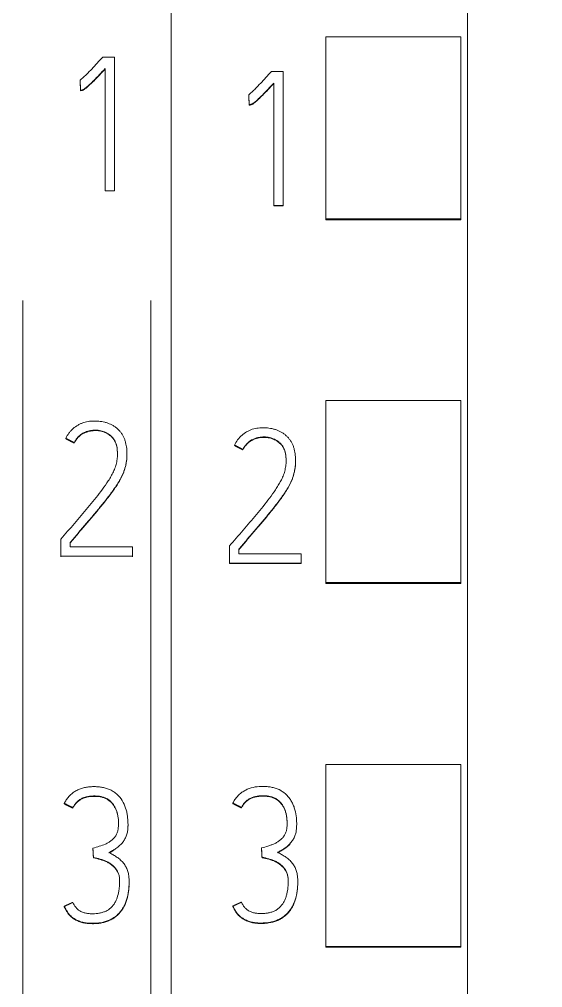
# Model space of a CAD drawing. Header units: millimetres. Extents: x 41350 to 54029, y 25852 to 34717.
# Drawn here: x 47014.57 to 47022.33, y 33478.45 to 33492.82 of the extents above; entities that cross this region are included whole.
import ezdxf

# ---------------------------------------------------------------- set-up
doc = ezdxf.new("R2010")
doc.units = ezdxf.units.MM
doc.set_wipeout_variables(frame=1)
doc.layers.add('! NO PLOT !', color=7, linetype='Continuous', true_color=0xff75dd, plot=False)
doc.layers.add('SI-ORMAR-Oprema', color=30, linetype='Continuous', lineweight=5)

# ---------------------------------------------------------------- blocks, each defined once
blk = doc.blocks.new('6ES7522-1BL01-0AB0')
at = {"layer": 'SI-ORMAR-Oprema', "linetype": 'Continuous'}
for p, q in [((-18.125, -1.738), (-18.125, -7.528)), ((-18.125, -7.528), (-18.125, -41.098))]:
    blk.add_line(p, q, dxfattribs=at)
blk.add_wipeout([(-17.4, 69.029), (17.4, 69.029), (17.4, -77.971), (-17.4, -77.971)]).dxf.layer = 'SI-ORMAR-Oprema'
for p, q in [((-17.4, 56.709), (-17.4, -56.709)), ((-13, 54.429), (-13, -54.387)), ((-15.1, -9.006), (-15.1, -6.304)), ((-13.1, -6.304), (-15.1, -6.304)), ((-13.1, -9.006), (-13.1, -6.304)), ((-15.736, -6.82), (-15.911, -6.82)), ((-15.736, -8.809), (-15.736, -6.82)), ((-15.875, -6.992), (-15.875, -8.809)), ((-16.247, -7.166), (-16.247, -7.172)), ((-16.239, -7.313), (-16.239, -7.319)), ((-17.4, -7.528), (-18.125, -7.528)), ((-15.875, -8.809), (-15.875, -8.815)), ((-15.875, -8.809), (-15.736, -8.809)), ((-15.736, -8.815), (-15.875, -8.815)), ((-15.736, -8.809), (-15.736, -8.815)), ((-15.1, -9.022), (-15.1, -9.006)), ((-13.1, -9.006), (-15.1, -9.006)), ((-13.1, -9.022), (-15.1, -9.022)), ((-13.1, -9.022), (-13.1, -9.006)), ((-15.1, -14.407), (-15.1, -11.706)), ((-13.1, -11.706), (-15.1, -11.706)), ((-13.1, -14.407), (-13.1, -11.706)), ((-16.458, -12.367), (-16.458, -12.373)), ((-16.333, -12.431), (-16.333, -12.437)), ((-15.551, -12.599), (-15.551, -12.593)), ((-16.533, -13.863), (-16.533, -14.118)), ((-16.394, -13.98), (-16.394, -13.913)), ((-15.467, -13.98), (-16.394, -13.98)), ((-15.467, -14.118), (-15.467, -13.98)), ((-16.533, -14.118), (-16.533, -14.125)), ((-16.533, -14.118), (-15.467, -14.118)), ((-15.467, -14.125), (-16.533, -14.125)), ((-15.467, -14.118), (-15.467, -14.125)), ((-15.1, -14.422), (-15.1, -14.407)), ((-13.1, -14.407), (-15.1, -14.407)), ((-13.1, -14.422), (-15.1, -14.422)), ((-13.1, -14.422), (-13.1, -14.407)), ((-15.1, -19.809), (-15.1, -17.107)), ((-13.1, -17.107), (-15.1, -17.107)), ((-13.1, -19.809), (-13.1, -17.107)), ((-16.481, -17.683), (-16.481, -17.689)), ((-16.354, -17.747), (-16.354, -17.753)), ((-15.535, -18.002), (-15.535, -17.995)), ((-16.057, -18.348), (-16.057, -18.354)), ((-16.049, -18.487), (-16.049, -18.493)), ((-15.519, -18.855), (-15.519, -18.849)), ((-16.481, -19.21), (-16.481, -19.216)), ((-15.1, -19.822), (-15.1, -19.809)), ((-13.1, -19.809), (-15.1, -19.809)), ((-13.1, -19.822), (-15.1, -19.822)), ((-13.1, -19.822), (-13.1, -19.809))]:
    blk.add_line(p, q, dxfattribs=at)
for points, knots in [([(-15.911, -6.82), (-15.938, -6.85), (-15.965, -6.88), (-16.019, -6.939), (-16.047, -6.969), (-16.088, -7.013), (-16.102, -7.027), (-16.13, -7.056), (-16.144, -7.071), (-16.172, -7.099), (-16.187, -7.113), (-16.217, -7.14), (-16.232, -7.153), (-16.247, -7.166)], [0, 0, 0, 0, 0.25, 0.25, 0.5, 0.5, 0.625, 0.625, 0.75, 0.75, 0.875, 0.875, 1, 1, 1, 1]), ([(-16.239, -7.313), (-16.233, -7.313), (-16.228, -7.312), (-16.218, -7.31), (-16.213, -7.309), (-16.203, -7.305), (-16.199, -7.303), (-16.19, -7.298), (-16.186, -7.295), (-16.173, -7.286), (-16.165, -7.28), (-16.149, -7.267), (-16.141, -7.261), (-16.118, -7.24), (-16.103, -7.227), (-16.074, -7.198), (-16.059, -7.184), (-16.016, -7.14), (-15.987, -7.111), (-15.931, -7.052), (-15.903, -7.022), (-15.875, -6.992)], [0, 0, 0, 0, 0.03125, 0.03125, 0.0625, 0.0625, 0.09375, 0.09375, 0.125, 0.125, 0.1875, 0.1875, 0.25, 0.25, 0.375, 0.375, 0.5, 0.5, 0.75, 0.75, 1, 1, 1, 1]), ([(-15.875, -6.998), (-15.903, -7.028), (-15.931, -7.058), (-15.987, -7.117), (-16.016, -7.147), (-16.059, -7.19), (-16.074, -7.205), (-16.103, -7.233), (-16.118, -7.247), (-16.141, -7.267), (-16.149, -7.274), (-16.165, -7.287), (-16.173, -7.293), (-16.186, -7.302), (-16.19, -7.304), (-16.199, -7.309), (-16.203, -7.312), (-16.213, -7.315), (-16.218, -7.316), (-16.228, -7.318), (-16.233, -7.319), (-16.239, -7.319)], [0, 0, 0, 0, 0.25, 0.25, 0.5, 0.5, 0.625, 0.625, 0.75, 0.75, 0.8125, 0.8125, 0.875, 0.875, 0.90625, 0.90625, 0.9375, 0.9375, 0.96875, 0.96875, 1, 1, 1, 1]), ([(-16.394, -13.913), (-16.355, -13.867), (-16.316, -13.821), (-16.238, -13.729), (-16.199, -13.684), (-16.121, -13.592), (-16.082, -13.546), (-16.004, -13.454), (-15.966, -13.407), (-15.89, -13.314), (-15.852, -13.267), (-15.797, -13.195), (-15.779, -13.17), (-15.744, -13.121), (-15.727, -13.096), (-15.694, -13.046), (-15.678, -13.021), (-15.647, -12.969), (-15.633, -12.942), (-15.614, -12.901), (-15.608, -12.888), (-15.597, -12.859), (-15.592, -12.845), (-15.578, -12.802), (-15.571, -12.773), (-15.559, -12.714), (-15.555, -12.684), (-15.552, -12.639), (-15.551, -12.624), (-15.55, -12.593), (-15.551, -12.578), (-15.553, -12.533), (-15.556, -12.503), (-15.564, -12.458), (-15.567, -12.444), (-15.575, -12.414), (-15.579, -12.4), (-15.59, -12.371), (-15.596, -12.357), (-15.609, -12.331), (-15.616, -12.317), (-15.629, -12.298), (-15.633, -12.292), (-15.642, -12.28), (-15.647, -12.274), (-15.661, -12.256), (-15.671, -12.245), (-15.693, -12.224), (-15.704, -12.214), (-15.722, -12.2), (-15.728, -12.195), (-15.741, -12.187), (-15.747, -12.183), (-15.78, -12.163), (-15.808, -12.151), (-15.851, -12.136), (-15.865, -12.132), (-15.895, -12.124), (-15.91, -12.121), (-15.94, -12.115), (-15.955, -12.114), (-15.985, -12.111), (-16, -12.11), (-16.03, -12.109), (-16.045, -12.11), (-16.075, -12.111), (-16.09, -12.112), (-16.136, -12.117), (-16.165, -12.123), (-16.208, -12.137), (-16.223, -12.142), (-16.243, -12.152), (-16.25, -12.155), (-16.264, -12.162), (-16.271, -12.165), (-16.303, -12.184), (-16.328, -12.202), (-16.362, -12.232), (-16.373, -12.243), (-16.393, -12.266), (-16.403, -12.277), (-16.43, -12.313), (-16.445, -12.339), (-16.458, -12.367)], [0, 0, 0, 0, 0.0625, 0.0625, 0.125, 0.125, 0.1875, 0.1875, 0.25, 0.25, 0.3125, 0.3125, 0.34375, 0.34375, 0.375, 0.375, 0.40625, 0.40625, 0.4375, 0.4375, 0.453125, 0.453125, 0.46875, 0.46875, 0.5, 0.5, 0.53125, 0.53125, 0.546875, 0.546875, 0.5625, 0.5625, 0.59375, 0.59375, 0.609375, 0.609375, 0.625, 0.625, 0.640625, 0.640625, 0.65625, 0.65625, 0.664062, 0.664062, 0.671875, 0.671875, 0.6875, 0.6875, 0.703125, 0.703125, 0.710937, 0.710937, 0.71875, 0.71875, 0.75, 0.75, 0.765625, 0.765625, 0.78125, 0.78125, 0.796875, 0.796875, 0.8125, 0.8125, 0.828125, 0.828125, 0.84375, 0.84375, 0.875, 0.875, 0.890625, 0.890625, 0.898438, 0.898438, 0.90625, 0.90625, 0.9375, 0.9375, 0.953125, 0.953125, 0.96875, 0.96875, 1, 1, 1, 1]), ([(-16.333, -12.431), (-16.321, -12.408), (-16.308, -12.386), (-16.284, -12.355), (-16.275, -12.346), (-16.256, -12.327), (-16.246, -12.319), (-16.215, -12.296), (-16.192, -12.284), (-16.144, -12.264), (-16.119, -12.257), (-16.081, -12.25), (-16.068, -12.248), (-16.042, -12.246), (-16.029, -12.245), (-15.99, -12.246), (-15.965, -12.249), (-15.927, -12.257), (-15.914, -12.261), (-15.889, -12.269), (-15.877, -12.274), (-15.842, -12.29), (-15.82, -12.304), (-15.79, -12.328), (-15.78, -12.337), (-15.762, -12.356), (-15.754, -12.366), (-15.743, -12.382), (-15.74, -12.388), (-15.733, -12.399), (-15.724, -12.416), (-15.717, -12.434), (-15.709, -12.459), (-15.705, -12.472), (-15.7, -12.497), (-15.698, -12.51), (-15.695, -12.536), (-15.694, -12.548), (-15.692, -12.574), (-15.692, -12.587), (-15.692, -12.613), (-15.692, -12.626), (-15.694, -12.652), (-15.696, -12.665), (-15.701, -12.703), (-15.706, -12.729), (-15.716, -12.766), (-15.719, -12.778), (-15.727, -12.803), (-15.732, -12.815), (-15.747, -12.851), (-15.758, -12.875), (-15.781, -12.92), (-15.794, -12.942), (-15.821, -12.986), (-15.835, -13.007), (-15.877, -13.072), (-15.907, -13.113), (-16, -13.237), (-16.065, -13.316), (-16.164, -13.435), (-16.197, -13.474), (-16.264, -13.552), (-16.297, -13.591), (-16.364, -13.669), (-16.398, -13.708), (-16.465, -13.786), (-16.499, -13.825), (-16.533, -13.863)], [0, 0, 0, 0, 0.03125, 0.03125, 0.046875, 0.046875, 0.0625, 0.0625, 0.09375, 0.09375, 0.125, 0.125, 0.140625, 0.140625, 0.15625, 0.15625, 0.1875, 0.1875, 0.203125, 0.203125, 0.21875, 0.21875, 0.25, 0.25, 0.265625, 0.265625, 0.28125, 0.28125, 0.289062, 0.289062, 0.296875, 0.3125, 0.3125, 0.328125, 0.328125, 0.34375, 0.34375, 0.359375, 0.359375, 0.375, 0.375, 0.390625, 0.390625, 0.40625, 0.40625, 0.4375, 0.4375, 0.453125, 0.453125, 0.46875, 0.46875, 0.5, 0.5, 0.53125, 0.53125, 0.5625, 0.5625, 0.625, 0.625, 0.75, 0.75, 0.8125, 0.8125, 0.875, 0.875, 0.9375, 0.9375, 1, 1, 1, 1]), ([(-15.692, -12.602), (-15.692, -12.592), (-15.692, -12.581), (-15.693, -12.558), (-15.694, -12.545), (-15.697, -12.52), (-15.699, -12.507), (-15.704, -12.481), (-15.708, -12.469), (-15.716, -12.444), (-15.72, -12.432), (-15.728, -12.414), (-15.731, -12.408), (-15.738, -12.397), (-15.741, -12.391), (-15.76, -12.364), (-15.777, -12.345), (-15.803, -12.324), (-15.808, -12.32), (-15.818, -12.313), (-15.835, -12.302), (-15.863, -12.286), (-15.887, -12.276), (-15.912, -12.267), (-15.924, -12.264), (-15.962, -12.255), (-15.988, -12.252), (-16.041, -12.251), (-16.079, -12.255), (-16.117, -12.264), (-16.143, -12.271), (-16.155, -12.275), (-16.179, -12.285), (-16.191, -12.29), (-16.214, -12.303), (-16.225, -12.31), (-16.257, -12.333), (-16.275, -12.351), (-16.299, -12.381), (-16.307, -12.392), (-16.321, -12.414), (-16.327, -12.425), (-16.333, -12.437)], [0, 0, 0, 0, 0.034384, 0.034384, 0.076368, 0.076368, 0.118351, 0.118351, 0.160334, 0.160334, 0.202317, 0.202317, 0.223309, 0.223309, 0.244301, 0.244301, 0.328267, 0.328267, 0.349259, 0.349259, 0.370251, 0.412234, 0.454217, 0.454217, 0.496201, 0.496201, 0.580167, 0.580167, 0.664134, 0.706117, 0.706117, 0.7481, 0.7481, 0.790084, 0.790084, 0.832067, 0.832067, 0.916033, 0.916033, 0.958017, 0.958017, 1, 1, 1, 1]), ([(-15.551, -12.6), (-15.551, -12.605), (-15.551, -12.611), (-15.551, -12.632), (-15.552, -12.647), (-15.555, -12.692), (-15.56, -12.722), (-15.571, -12.781), (-15.578, -12.81), (-15.593, -12.853), (-15.598, -12.867), (-15.609, -12.896), (-15.615, -12.91), (-15.634, -12.951), (-15.648, -12.977), (-15.679, -13.029), (-15.695, -13.054), (-15.728, -13.104), (-15.745, -13.129), (-15.78, -13.177), (-15.798, -13.202), (-15.852, -13.274), (-15.89, -13.321), (-15.966, -13.414), (-16.004, -13.46), (-16.082, -13.553), (-16.121, -13.598), (-16.199, -13.69), (-16.238, -13.736), (-16.316, -13.828), (-16.355, -13.874), (-16.394, -13.92)], [0, 0, 0, 0, 0.010377, 0.010377, 0.038652, 0.038652, 0.095202, 0.095202, 0.151752, 0.151752, 0.180027, 0.180027, 0.208302, 0.208302, 0.264851, 0.264851, 0.321401, 0.321401, 0.377951, 0.377951, 0.434501, 0.434501, 0.547601, 0.547601, 0.660701, 0.660701, 0.7738, 0.7738, 0.8869, 0.8869, 1, 1, 1, 1]), ([(-15.818, -18.412), (-15.8, -18.403), (-15.783, -18.393), (-15.748, -18.374), (-15.731, -18.363), (-15.706, -18.347), (-15.698, -18.341), (-15.682, -18.329), (-15.674, -18.323), (-15.659, -18.31), (-15.652, -18.303), (-15.638, -18.288), (-15.631, -18.281), (-15.611, -18.258), (-15.599, -18.241), (-15.584, -18.215), (-15.579, -18.206), (-15.57, -18.188), (-15.566, -18.179), (-15.555, -18.15), (-15.549, -18.131), (-15.541, -18.092), (-15.539, -18.072), (-15.536, -18.031), (-15.535, -18.011), (-15.535, -17.971), (-15.536, -17.951), (-15.54, -17.891), (-15.546, -17.851), (-15.559, -17.792), (-15.564, -17.772), (-15.576, -17.734), (-15.59, -17.696), (-15.609, -17.66), (-15.63, -17.625), (-15.642, -17.609), (-15.668, -17.578), (-15.688, -17.556), (-15.711, -17.536), (-15.727, -17.524), (-15.735, -17.518), (-15.778, -17.489), (-15.814, -17.472), (-15.863, -17.457), (-15.872, -17.454), (-15.892, -17.449), (-15.922, -17.442), (-15.971, -17.436), (-16.012, -17.434), (-16.052, -17.433), (-16.072, -17.434), (-16.133, -17.438), (-16.172, -17.445), (-16.22, -17.459), (-16.23, -17.462), (-16.249, -17.469), (-16.259, -17.472), (-16.287, -17.485), (-16.322, -17.504), (-16.355, -17.527), (-16.379, -17.546), (-16.387, -17.553), (-16.401, -17.567), (-16.408, -17.574), (-16.429, -17.597), (-16.441, -17.613), (-16.458, -17.638), (-16.463, -17.647), (-16.473, -17.664), (-16.477, -17.674), (-16.481, -17.683)], [0, 0, 0, 0, 0.03125, 0.03125, 0.0625, 0.0625, 0.078125, 0.078125, 0.09375, 0.09375, 0.109375, 0.109375, 0.125, 0.125, 0.15625, 0.15625, 0.171875, 0.171875, 0.1875, 0.1875, 0.21875, 0.21875, 0.25, 0.25, 0.28125, 0.28125, 0.3125, 0.3125, 0.375, 0.375, 0.40625, 0.40625, 0.4375, 0.46875, 0.46875, 0.5, 0.5, 0.53125, 0.546875, 0.546875, 0.5625, 0.5625, 0.625, 0.625, 0.640625, 0.640625, 0.65625, 0.6875, 0.71875, 0.71875, 0.75, 0.75, 0.8125, 0.8125, 0.828125, 0.828125, 0.84375, 0.84375, 0.875, 0.90625, 0.90625, 0.921875, 0.921875, 0.9375, 0.9375, 0.96875, 0.96875, 0.984375, 0.984375, 1, 1, 1, 1]), ([(-16.354, -17.747), (-16.346, -17.732), (-16.338, -17.718), (-16.32, -17.69), (-16.309, -17.678), (-16.292, -17.66), (-16.286, -17.654), (-16.273, -17.643), (-16.267, -17.638), (-16.254, -17.628), (-16.247, -17.624), (-16.233, -17.615), (-16.225, -17.611), (-16.203, -17.601), (-16.187, -17.595), (-16.155, -17.585), (-16.139, -17.582), (-16.107, -17.576), (-16.09, -17.575), (-16.057, -17.572), (-16.041, -17.572), (-15.991, -17.573), (-15.958, -17.576), (-15.918, -17.586), (-15.91, -17.588), (-15.894, -17.593), (-15.886, -17.596), (-15.863, -17.605), (-15.848, -17.613), (-15.827, -17.626), (-15.82, -17.631), (-15.807, -17.641), (-15.801, -17.647), (-15.783, -17.664), (-15.772, -17.676), (-15.756, -17.696), (-15.751, -17.702), (-15.742, -17.716), (-15.729, -17.737), (-15.718, -17.759), (-15.706, -17.79), (-15.7, -17.806), (-15.691, -17.838), (-15.688, -17.854), (-15.68, -17.903), (-15.677, -17.935), (-15.676, -17.985), (-15.677, -18.002), (-15.678, -18.035), (-15.679, -18.051), (-15.683, -18.076), (-15.685, -18.084), (-15.689, -18.1), (-15.692, -18.108), (-15.7, -18.131), (-15.708, -18.146), (-15.721, -18.167), (-15.726, -18.174), (-15.736, -18.187), (-15.741, -18.194), (-15.752, -18.206), (-15.758, -18.212), (-15.77, -18.223), (-15.776, -18.229), (-15.796, -18.244), (-15.81, -18.254), (-15.838, -18.271), (-15.852, -18.278), (-15.883, -18.292), (-15.898, -18.298), (-15.93, -18.309), (-15.945, -18.314), (-15.993, -18.329), (-16.025, -18.339), (-16.057, -18.348)], [0, 0, 0, 0, 0.03125, 0.03125, 0.0625, 0.0625, 0.078125, 0.078125, 0.09375, 0.09375, 0.109375, 0.109375, 0.125, 0.125, 0.15625, 0.15625, 0.1875, 0.1875, 0.21875, 0.21875, 0.25, 0.25, 0.3125, 0.3125, 0.328125, 0.328125, 0.34375, 0.34375, 0.375, 0.375, 0.390625, 0.390625, 0.40625, 0.40625, 0.4375, 0.4375, 0.453125, 0.453125, 0.46875, 0.5, 0.5, 0.53125, 0.53125, 0.5625, 0.5625, 0.625, 0.625, 0.65625, 0.65625, 0.6875, 0.6875, 0.703125, 0.703125, 0.71875, 0.71875, 0.75, 0.75, 0.765625, 0.765625, 0.78125, 0.78125, 0.796875, 0.796875, 0.8125, 0.8125, 0.84375, 0.84375, 0.875, 0.875, 0.90625, 0.90625, 0.9375, 0.9375, 1, 1, 1, 1]), ([(-15.677, -17.991), (-15.677, -17.986), (-15.677, -17.982), (-15.677, -17.945), (-15.679, -17.912), (-15.687, -17.864), (-15.691, -17.847), (-15.697, -17.823), (-15.7, -17.815), (-15.705, -17.799), (-15.708, -17.792), (-15.717, -17.768), (-15.724, -17.754), (-15.74, -17.725), (-15.75, -17.711), (-15.77, -17.684), (-15.781, -17.672), (-15.799, -17.655), (-15.805, -17.649), (-15.818, -17.639), (-15.825, -17.634), (-15.846, -17.62), (-15.86, -17.613), (-15.891, -17.6), (-15.907, -17.595), (-15.939, -17.587), (-15.956, -17.584), (-15.989, -17.58), (-16.005, -17.579), (-16.038, -17.578), (-16.055, -17.578), (-16.088, -17.581), (-16.105, -17.582), (-16.137, -17.587), (-16.154, -17.591), (-16.178, -17.598), (-16.185, -17.601), (-16.201, -17.607), (-16.209, -17.61), (-16.224, -17.617), (-16.231, -17.621), (-16.245, -17.629), (-16.252, -17.634), (-16.273, -17.648), (-16.285, -17.659), (-16.309, -17.683), (-16.319, -17.696), (-16.338, -17.723), (-16.346, -17.738), (-16.354, -17.753)], [0, 0, 0, 0, 0.012687, 0.012687, 0.111418, 0.111418, 0.160784, 0.160784, 0.185467, 0.185467, 0.21015, 0.21015, 0.259515, 0.259515, 0.308881, 0.308881, 0.358247, 0.358247, 0.382929, 0.382929, 0.407612, 0.407612, 0.456978, 0.456978, 0.506343, 0.506343, 0.555709, 0.555709, 0.605075, 0.605075, 0.65444, 0.65444, 0.703806, 0.703806, 0.753172, 0.753172, 0.777855, 0.777855, 0.802537, 0.802537, 0.82722, 0.82722, 0.851903, 0.851903, 0.901269, 0.901269, 0.950634, 0.950634, 1, 1, 1, 1]), ([(-15.63, -18.285), (-15.641, -18.298), (-15.653, -18.31), (-15.673, -18.328), (-15.681, -18.334), (-15.697, -18.347), (-15.705, -18.352), (-15.73, -18.369), (-15.748, -18.379), (-15.782, -18.4), (-15.8, -18.409), (-15.818, -18.418)], [0, 0, 0, 0, 0.21875, 0.21875, 0.348958, 0.348958, 0.479167, 0.479167, 0.739583, 0.739583, 1, 1, 1, 1]), ([(-16.481, -19.21), (-16.473, -19.23), (-16.463, -19.248), (-16.442, -19.285), (-16.431, -19.302), (-16.411, -19.327), (-16.404, -19.335), (-16.389, -19.35), (-16.382, -19.358), (-16.358, -19.378), (-16.34, -19.39), (-16.313, -19.406), (-16.304, -19.411), (-16.285, -19.42), (-16.275, -19.424), (-16.246, -19.436), (-16.226, -19.443), (-16.185, -19.452), (-16.164, -19.456), (-16.122, -19.461), (-16.101, -19.462), (-16.059, -19.463), (-16.038, -19.462), (-15.996, -19.46), (-15.975, -19.458), (-15.944, -19.453), (-15.934, -19.452), (-15.913, -19.447), (-15.903, -19.445), (-15.872, -19.437), (-15.852, -19.431), (-15.823, -19.419), (-15.813, -19.415), (-15.794, -19.406), (-15.785, -19.402), (-15.757, -19.386), (-15.739, -19.374), (-15.706, -19.349), (-15.691, -19.335), (-15.661, -19.305), (-15.647, -19.289), (-15.622, -19.255), (-15.611, -19.237), (-15.596, -19.21), (-15.591, -19.2), (-15.582, -19.181), (-15.578, -19.172), (-15.558, -19.123), (-15.546, -19.083), (-15.533, -19.021), (-15.53, -19), (-15.524, -18.959), (-15.522, -18.938), (-15.519, -18.896), (-15.519, -18.875), (-15.519, -18.833), (-15.519, -18.812), (-15.522, -18.771), (-15.525, -18.75), (-15.531, -18.719), (-15.534, -18.709), (-15.54, -18.688), (-15.543, -18.678), (-15.555, -18.648), (-15.564, -18.629), (-15.58, -18.602), (-15.585, -18.593), (-15.598, -18.575), (-15.604, -18.567), (-15.625, -18.543), (-15.64, -18.528), (-15.672, -18.5), (-15.69, -18.488), (-15.726, -18.465), (-15.744, -18.453), (-15.781, -18.432), (-15.799, -18.422), (-15.818, -18.412)], [0, 0, 0, 0, 0.03125, 0.03125, 0.0625, 0.0625, 0.078125, 0.078125, 0.09375, 0.09375, 0.125, 0.125, 0.140625, 0.140625, 0.15625, 0.15625, 0.1875, 0.1875, 0.21875, 0.21875, 0.25, 0.25, 0.28125, 0.28125, 0.3125, 0.3125, 0.328125, 0.328125, 0.34375, 0.34375, 0.375, 0.375, 0.390625, 0.390625, 0.40625, 0.40625, 0.4375, 0.4375, 0.46875, 0.46875, 0.5, 0.5, 0.53125, 0.53125, 0.546875, 0.546875, 0.5625, 0.5625, 0.625, 0.625, 0.65625, 0.65625, 0.6875, 0.6875, 0.71875, 0.71875, 0.75, 0.75, 0.78125, 0.78125, 0.796875, 0.796875, 0.8125, 0.8125, 0.84375, 0.84375, 0.859375, 0.859375, 0.875, 0.875, 0.90625, 0.90625, 0.9375, 0.9375, 0.96875, 0.96875, 1, 1, 1, 1]), ([(-16.049, -18.487), (-16.014, -18.492), (-15.981, -18.5), (-15.932, -18.514), (-15.915, -18.519), (-15.883, -18.531), (-15.867, -18.538), (-15.844, -18.549), (-15.836, -18.553), (-15.821, -18.562), (-15.813, -18.566), (-15.792, -18.58), (-15.778, -18.59), (-15.758, -18.607), (-15.752, -18.613), (-15.739, -18.626), (-15.734, -18.632), (-15.717, -18.652), (-15.707, -18.666), (-15.694, -18.688), (-15.69, -18.696), (-15.683, -18.712), (-15.679, -18.72), (-15.671, -18.745), (-15.667, -18.761), (-15.662, -18.795), (-15.661, -18.813), (-15.66, -18.847), (-15.66, -18.865), (-15.663, -18.916), (-15.667, -18.95), (-15.675, -19.001), (-15.679, -19.018), (-15.687, -19.052), (-15.692, -19.068), (-15.703, -19.101), (-15.709, -19.117), (-15.72, -19.141), (-15.724, -19.148), (-15.733, -19.163), (-15.738, -19.171), (-15.762, -19.207), (-15.785, -19.232), (-15.821, -19.258), (-15.828, -19.263), (-15.843, -19.272), (-15.85, -19.276), (-15.873, -19.287), (-15.889, -19.294), (-15.923, -19.304), (-15.939, -19.309), (-15.973, -19.315), (-16.007, -19.32), (-16.042, -19.321), (-16.077, -19.321), (-16.094, -19.321), (-16.128, -19.318), (-16.146, -19.315), (-16.179, -19.308), (-16.196, -19.304), (-16.229, -19.291), (-16.244, -19.283), (-16.266, -19.269), (-16.273, -19.263), (-16.286, -19.252), (-16.292, -19.246), (-16.304, -19.233), (-16.309, -19.227), (-16.32, -19.213), (-16.325, -19.206), (-16.339, -19.183), (-16.347, -19.168), (-16.354, -19.152)], [0, 0, 0, 0, 0.0625, 0.0625, 0.09375, 0.09375, 0.125, 0.125, 0.140625, 0.140625, 0.15625, 0.15625, 0.1875, 0.1875, 0.203125, 0.203125, 0.21875, 0.21875, 0.25, 0.25, 0.265625, 0.265625, 0.28125, 0.28125, 0.3125, 0.3125, 0.34375, 0.34375, 0.375, 0.375, 0.4375, 0.4375, 0.46875, 0.46875, 0.5, 0.5, 0.53125, 0.53125, 0.546875, 0.546875, 0.5625, 0.5625, 0.625, 0.625, 0.640625, 0.640625, 0.65625, 0.65625, 0.6875, 0.6875, 0.71875, 0.71875, 0.75, 0.78125, 0.78125, 0.8125, 0.8125, 0.84375, 0.84375, 0.875, 0.875, 0.90625, 0.90625, 0.921875, 0.921875, 0.9375, 0.9375, 0.953125, 0.953125, 0.96875, 0.96875, 1, 1, 1, 1]), ([(-15.66, -18.852), (-15.66, -18.846), (-15.66, -18.841), (-15.66, -18.827), (-15.661, -18.819), (-15.662, -18.802), (-15.663, -18.793), (-15.667, -18.767), (-15.671, -18.75), (-15.679, -18.726), (-15.683, -18.718), (-15.69, -18.702), (-15.694, -18.695), (-15.707, -18.672), (-15.717, -18.658), (-15.739, -18.632), (-15.752, -18.619), (-15.778, -18.596), (-15.792, -18.586), (-15.821, -18.568), (-15.836, -18.559), (-15.867, -18.544), (-15.883, -18.537), (-15.915, -18.526), (-15.931, -18.521), (-15.981, -18.506), (-16.014, -18.499), (-16.049, -18.493)], [0, 0, 0, 0, 0.026635, 0.026635, 0.070879, 0.070879, 0.115123, 0.115123, 0.20361, 0.20361, 0.247854, 0.247854, 0.292098, 0.292098, 0.380586, 0.380586, 0.469074, 0.469074, 0.557561, 0.557561, 0.646049, 0.646049, 0.734537, 0.734537, 0.823025, 0.823025, 1, 1, 1, 1]), ([(-15.524, -18.957), (-15.525, -18.965), (-15.526, -18.974), (-15.529, -19.003), (-15.533, -19.024), (-15.545, -19.086), (-15.557, -19.126), (-15.576, -19.174), (-15.58, -19.184), (-15.589, -19.203), (-15.594, -19.212), (-15.609, -19.24), (-15.621, -19.258), (-15.645, -19.292), (-15.659, -19.308), (-15.681, -19.331), (-15.688, -19.339), (-15.704, -19.353), (-15.712, -19.36), (-15.737, -19.379), (-15.755, -19.391), (-15.782, -19.406), (-15.791, -19.411), (-15.81, -19.42), (-15.82, -19.425), (-15.87, -19.444), (-15.91, -19.454), (-15.973, -19.464), (-15.994, -19.466), (-16.036, -19.468), (-16.057, -19.469), (-16.099, -19.468), (-16.12, -19.467), (-16.152, -19.464), (-16.162, -19.462), (-16.183, -19.459), (-16.194, -19.456), (-16.225, -19.449), (-16.245, -19.443), (-16.274, -19.431), (-16.284, -19.427), (-16.303, -19.417), (-16.312, -19.412), (-16.34, -19.396), (-16.357, -19.384), (-16.381, -19.364), (-16.389, -19.357), (-16.404, -19.342), (-16.411, -19.333), (-16.431, -19.309), (-16.442, -19.291), (-16.463, -19.254), (-16.473, -19.236), (-16.481, -19.216)], [0, 0, 0, 0, 0.019264, 0.019264, 0.065966, 0.065966, 0.15937, 0.15937, 0.18272, 0.18272, 0.206071, 0.206071, 0.252773, 0.252773, 0.299475, 0.299475, 0.322825, 0.322825, 0.346176, 0.346176, 0.392878, 0.392878, 0.416229, 0.416229, 0.43958, 0.43958, 0.532983, 0.532983, 0.579685, 0.579685, 0.626386, 0.626386, 0.673088, 0.673088, 0.696439, 0.696439, 0.71979, 0.71979, 0.766492, 0.766492, 0.789842, 0.789842, 0.813193, 0.813193, 0.859895, 0.859895, 0.883246, 0.883246, 0.906597, 0.906597, 0.953298, 0.953298, 1, 1, 1, 1])]:
    blk.add_open_spline(points, degree=3, knots=knots, dxfattribs=at)
for points, weights in [([(-16.247, -7.166), (-16.243, -7.239), (-16.239, -7.313)], [0.50000002343, 0.49999997657, 0.50000002343]), ([(-16.239, -7.319), (-16.243, -7.246), (-16.247, -7.172)], [0.500000004466, 0.499999995534, 0.500000004466]), ([(-16.458, -12.367), (-16.395, -12.399), (-16.333, -12.431)], [0.50000016052, 0.49999983948, 0.50000016052]), ([(-16.333, -12.437), (-16.395, -12.405), (-16.458, -12.373)], [0.500000148986, 0.499999851014, 0.500000148986]), ([(-16.481, -17.683), (-16.417, -17.715), (-16.354, -17.747)], [0.500000087813, 0.499999912187, 0.500000087813]), ([(-16.354, -17.753), (-16.417, -17.721), (-16.481, -17.689)], [0.500000037078, 0.499999962922, 0.500000037078]), ([(-16.057, -18.348), (-16.053, -18.417), (-16.049, -18.487)], [0.499999967607, 0.500000032393, 0.499999967607]), ([(-16.049, -18.493), (-16.053, -18.424), (-16.057, -18.354)], [0.500000008948, 0.499999991052, 0.500000008948]), ([(-16.354, -19.152), (-16.417, -19.181), (-16.481, -19.21)], [0.500000097782, 0.499999902218, 0.500000097782])]:
    blk.add_rational_spline(points, weights, degree=2, dxfattribs=at)
blk = doc.blocks.new('6ES7521-1BL00-0AB0')
blk.add_wipeout([(-17.4, 69.029), (17.4, 69.029), (17.4, -77.971), (-17.4, -77.971)]).dxf.layer = 'SI-ORMAR-Oprema'
blk.add_wipeout([(-17.4, 69.029), (17.4, 69.029), (17.4, -77.971), (-17.4, -77.971)]).dxf.layer = 'SI-ORMAR-Oprema'
at = {"layer": 'SI-ORMAR-Oprema'}
for p, q in [((17.4, 56.709), (17.4, -56.709)), ((16.561, -6.606), (16.386, -6.606)), ((16.561, -8.594), (16.561, -6.606)), ((16.422, -6.777), (16.422, -8.594)), ((16.05, -6.951), (16.05, -6.957)), ((16.059, -7.099), (16.059, -7.105)), ((16.422, -8.594), (16.561, -8.594)), ((15.2, -10.221), (15.2, -74.176)), ((17.1, -10.221), (17.1, -74.176)), ((15.84, -12.267), (15.84, -12.273)), ((15.965, -12.331), (15.965, -12.337)), ((16.747, -12.499), (16.747, -12.493)), ((15.765, -13.763), (15.765, -14.018)), ((15.904, -13.879), (15.904, -13.813)), ((16.83, -13.879), (15.904, -13.879)), ((16.83, -14.018), (16.83, -13.879)), ((15.765, -14.018), (15.765, -14.024)), ((15.765, -14.018), (16.83, -14.018)), ((16.83, -14.018), (16.83, -14.024)), ((15.816, -17.686), (15.816, -17.693)), ((15.944, -17.75), (15.944, -17.756)), ((16.762, -18.005), (16.762, -17.999)), ((16.241, -18.352), (16.241, -18.358)), ((16.249, -18.49), (16.249, -18.496)), ((16.779, -18.858), (16.779, -18.852)), ((15.816, -19.214), (15.816, -19.22))]:
    blk.add_line(p, q, dxfattribs=at)
for points, knots in [([(16.386, -6.606), (16.36, -6.636), (16.333, -6.665), (16.278, -6.725), (16.251, -6.754), (16.21, -6.798), (16.196, -6.813), (16.168, -6.842), (16.154, -6.856), (16.125, -6.884), (16.111, -6.898), (16.081, -6.925), (16.066, -6.938), (16.05, -6.951)], [0, 0, 0, 0, 0.25, 0.25, 0.5, 0.5, 0.625, 0.625, 0.75, 0.75, 0.875, 0.875, 1, 1, 1, 1]), ([(16.059, -7.099), (16.064, -7.099), (16.069, -7.098), (16.079, -7.096), (16.084, -7.094), (16.094, -7.091), (16.099, -7.089), (16.107, -7.083), (16.112, -7.081), (16.124, -7.072), (16.133, -7.066), (16.149, -7.053), (16.156, -7.046), (16.179, -7.026), (16.194, -7.012), (16.224, -6.984), (16.238, -6.969), (16.282, -6.926), (16.31, -6.896), (16.366, -6.837), (16.394, -6.807), (16.422, -6.777)], [0, 0, 0, 0, 0.03125, 0.03125, 0.0625, 0.0625, 0.09375, 0.09375, 0.125, 0.125, 0.1875, 0.1875, 0.25, 0.25, 0.375, 0.375, 0.5, 0.5, 0.75, 0.75, 1, 1, 1, 1]), ([(16.422, -6.783), (16.394, -6.813), (16.366, -6.843), (16.31, -6.903), (16.282, -6.932), (16.238, -6.976), (16.224, -6.99), (16.194, -7.018), (16.179, -7.032), (16.156, -7.052), (16.148, -7.059), (16.132, -7.072), (16.124, -7.078), (16.112, -7.087), (16.107, -7.09), (16.099, -7.095), (16.094, -7.097), (16.084, -7.101), (16.079, -7.102), (16.069, -7.104), (16.064, -7.105), (16.059, -7.105)], [0, 0, 0, 0, 0.25, 0.25, 0.5, 0.5, 0.625, 0.625, 0.75, 0.75, 0.8125, 0.8125, 0.875, 0.875, 0.90625, 0.90625, 0.9375, 0.9375, 0.96875, 0.96875, 1, 1, 1, 1]), ([(15.904, -13.813), (15.943, -13.767), (15.981, -13.721), (16.059, -13.629), (16.099, -13.583), (16.177, -13.492), (16.216, -13.446), (16.293, -13.353), (16.332, -13.307), (16.408, -13.213), (16.446, -13.166), (16.5, -13.094), (16.518, -13.07), (16.553, -13.021), (16.571, -12.996), (16.604, -12.946), (16.62, -12.92), (16.65, -12.869), (16.664, -12.842), (16.683, -12.801), (16.689, -12.787), (16.7, -12.759), (16.705, -12.745), (16.72, -12.701), (16.727, -12.672), (16.738, -12.613), (16.742, -12.583), (16.746, -12.538), (16.746, -12.523), (16.747, -12.493), (16.747, -12.478), (16.745, -12.432), (16.741, -12.402), (16.734, -12.358), (16.73, -12.343), (16.723, -12.314), (16.718, -12.299), (16.708, -12.271), (16.702, -12.257), (16.688, -12.23), (16.681, -12.217), (16.669, -12.198), (16.665, -12.192), (16.656, -12.179), (16.651, -12.173), (16.636, -12.156), (16.626, -12.145), (16.605, -12.123), (16.594, -12.113), (16.576, -12.099), (16.57, -12.095), (16.557, -12.086), (16.55, -12.082), (16.517, -12.063), (16.49, -12.051), (16.447, -12.036), (16.432, -12.031), (16.403, -12.024), (16.388, -12.02), (16.358, -12.015), (16.343, -12.013), (16.313, -12.011), (16.298, -12.01), (16.268, -12.009), (16.253, -12.009), (16.222, -12.011), (16.207, -12.012), (16.162, -12.017), (16.132, -12.023), (16.089, -12.037), (16.075, -12.042), (16.054, -12.051), (16.047, -12.055), (16.033, -12.061), (16.027, -12.065), (15.994, -12.084), (15.97, -12.102), (15.936, -12.132), (15.925, -12.143), (15.904, -12.165), (15.895, -12.177), (15.868, -12.213), (15.852, -12.239), (15.84, -12.267)], [0, 0, 0, 0, 0.0625, 0.0625, 0.125, 0.125, 0.1875, 0.1875, 0.25, 0.25, 0.3125, 0.3125, 0.34375, 0.34375, 0.375, 0.375, 0.40625, 0.40625, 0.4375, 0.4375, 0.453125, 0.453125, 0.46875, 0.46875, 0.5, 0.5, 0.53125, 0.53125, 0.546875, 0.546875, 0.5625, 0.5625, 0.59375, 0.59375, 0.609375, 0.609375, 0.625, 0.625, 0.640625, 0.640625, 0.65625, 0.65625, 0.664063, 0.664063, 0.671875, 0.671875, 0.6875, 0.6875, 0.703125, 0.703125, 0.710938, 0.710938, 0.71875, 0.71875, 0.75, 0.75, 0.765625, 0.765625, 0.78125, 0.78125, 0.796875, 0.796875, 0.8125, 0.8125, 0.828125, 0.828125, 0.84375, 0.84375, 0.875, 0.875, 0.890625, 0.890625, 0.898438, 0.898438, 0.90625, 0.90625, 0.9375, 0.9375, 0.953125, 0.953125, 0.96875, 0.96875, 1, 1, 1, 1]), ([(15.965, -12.331), (15.976, -12.307), (15.99, -12.285), (16.014, -12.255), (16.022, -12.245), (16.041, -12.227), (16.051, -12.219), (16.082, -12.196), (16.105, -12.184), (16.154, -12.164), (16.178, -12.157), (16.217, -12.15), (16.229, -12.148), (16.255, -12.145), (16.268, -12.145), (16.307, -12.145), (16.333, -12.148), (16.371, -12.157), (16.383, -12.16), (16.408, -12.169), (16.42, -12.174), (16.455, -12.19), (16.477, -12.203), (16.508, -12.228), (16.517, -12.237), (16.535, -12.256), (16.543, -12.266), (16.554, -12.282), (16.558, -12.287), (16.564, -12.299), (16.574, -12.316), (16.581, -12.334), (16.589, -12.359), (16.592, -12.371), (16.598, -12.397), (16.6, -12.41), (16.603, -12.435), (16.604, -12.448), (16.605, -12.474), (16.606, -12.487), (16.605, -12.513), (16.605, -12.526), (16.603, -12.552), (16.602, -12.565), (16.597, -12.603), (16.592, -12.628), (16.582, -12.666), (16.578, -12.678), (16.57, -12.703), (16.565, -12.715), (16.551, -12.751), (16.54, -12.774), (16.516, -12.82), (16.503, -12.842), (16.477, -12.886), (16.463, -12.907), (16.42, -12.971), (16.39, -13.013), (16.298, -13.136), (16.233, -13.216), (16.134, -13.334), (16.1, -13.373), (16.034, -13.452), (16, -13.491), (15.933, -13.569), (15.899, -13.608), (15.832, -13.685), (15.798, -13.724), (15.765, -13.763)], [0, 0, 0, 0, 0.03125, 0.03125, 0.046875, 0.046875, 0.0625, 0.0625, 0.09375, 0.09375, 0.125, 0.125, 0.140625, 0.140625, 0.15625, 0.15625, 0.1875, 0.1875, 0.203125, 0.203125, 0.21875, 0.21875, 0.25, 0.25, 0.265625, 0.265625, 0.28125, 0.28125, 0.289063, 0.289063, 0.296875, 0.3125, 0.3125, 0.328125, 0.328125, 0.34375, 0.34375, 0.359375, 0.359375, 0.375, 0.375, 0.390625, 0.390625, 0.40625, 0.40625, 0.4375, 0.4375, 0.453125, 0.453125, 0.46875, 0.46875, 0.5, 0.5, 0.53125, 0.53125, 0.5625, 0.5625, 0.625, 0.625, 0.75, 0.75, 0.8125, 0.8125, 0.875, 0.875, 0.9375, 0.9375, 1, 1, 1, 1]), ([(16.606, -12.502), (16.606, -12.492), (16.605, -12.481), (16.604, -12.458), (16.603, -12.445), (16.6, -12.419), (16.598, -12.407), (16.593, -12.381), (16.59, -12.368), (16.582, -12.343), (16.577, -12.331), (16.569, -12.314), (16.566, -12.308), (16.56, -12.296), (16.556, -12.291), (16.538, -12.264), (16.52, -12.245), (16.495, -12.224), (16.49, -12.22), (16.479, -12.212), (16.463, -12.201), (16.434, -12.186), (16.41, -12.176), (16.386, -12.167), (16.373, -12.163), (16.335, -12.155), (16.309, -12.152), (16.257, -12.151), (16.218, -12.154), (16.18, -12.163), (16.155, -12.17), (16.142, -12.175), (16.118, -12.184), (16.107, -12.19), (16.084, -12.202), (16.073, -12.209), (16.041, -12.232), (16.022, -12.25), (15.998, -12.281), (15.991, -12.291), (15.977, -12.314), (15.97, -12.325), (15.965, -12.337)], [0, 0, 0, 0, 0.034384, 0.034384, 0.076368, 0.076368, 0.118351, 0.118351, 0.160334, 0.160334, 0.202317, 0.202317, 0.223309, 0.223309, 0.244301, 0.244301, 0.328267, 0.328267, 0.349259, 0.349259, 0.370251, 0.412234, 0.454217, 0.454217, 0.496201, 0.496201, 0.580167, 0.580167, 0.664134, 0.706117, 0.706117, 0.7481, 0.7481, 0.790084, 0.790084, 0.832067, 0.832067, 0.916033, 0.916033, 0.958017, 0.958017, 1, 1, 1, 1]), ([(16.747, -12.499), (16.747, -12.505), (16.747, -12.51), (16.746, -12.531), (16.746, -12.546), (16.742, -12.592), (16.738, -12.621), (16.726, -12.68), (16.719, -12.709), (16.705, -12.753), (16.7, -12.767), (16.688, -12.795), (16.682, -12.809), (16.663, -12.85), (16.649, -12.877), (16.619, -12.928), (16.603, -12.954), (16.57, -13.004), (16.552, -13.028), (16.517, -13.077), (16.5, -13.101), (16.445, -13.173), (16.407, -13.22), (16.331, -13.314), (16.293, -13.36), (16.216, -13.452), (16.177, -13.498), (16.098, -13.59), (16.059, -13.635), (15.981, -13.727), (15.942, -13.773), (15.904, -13.819)], [0, 0, 0, 0, 0.010377, 0.010377, 0.038652, 0.038652, 0.095202, 0.095202, 0.151752, 0.151752, 0.180027, 0.180027, 0.208302, 0.208302, 0.264851, 0.264851, 0.321401, 0.321401, 0.377951, 0.377951, 0.434501, 0.434501, 0.547601, 0.547601, 0.660701, 0.660701, 0.7738, 0.7738, 0.8869, 0.8869, 1, 1, 1, 1]), ([(15.816, -17.686), (15.824, -17.668), (15.844, -17.632), (15.869, -17.601), (15.889, -17.578), (15.896, -17.571), (15.911, -17.557), (15.918, -17.55), (15.942, -17.531), (15.958, -17.519), (15.984, -17.503), (15.993, -17.498), (16.011, -17.489), (16.02, -17.484), (16.048, -17.472), (16.067, -17.465), (16.096, -17.457), (16.105, -17.454), (16.125, -17.45), (16.135, -17.448), (16.165, -17.443), (16.205, -17.438), (16.245, -17.437), (16.285, -17.437), (16.305, -17.438), (16.346, -17.442), (16.366, -17.445), (16.405, -17.452), (16.425, -17.457), (16.463, -17.469), (16.482, -17.477), (16.51, -17.49), (16.519, -17.494), (16.536, -17.504), (16.545, -17.51), (16.57, -17.526), (16.586, -17.539), (16.608, -17.559), (16.615, -17.566), (16.629, -17.581), (16.636, -17.588), (16.668, -17.627), (16.689, -17.662), (16.722, -17.736), (16.734, -17.774), (16.747, -17.833), (16.751, -17.853), (16.756, -17.893), (16.758, -17.913), (16.761, -17.953), (16.762, -17.973), (16.762, -18.013), (16.762, -18.033), (16.759, -18.073), (16.757, -18.093), (16.748, -18.133), (16.743, -18.153), (16.728, -18.19), (16.719, -18.208), (16.704, -18.235), (16.699, -18.243), (16.687, -18.26), (16.681, -18.268), (16.661, -18.291), (16.647, -18.305), (16.624, -18.325), (16.617, -18.332), (16.601, -18.344), (16.592, -18.35), (16.567, -18.366), (16.55, -18.377), (16.515, -18.397), (16.497, -18.406), (16.479, -18.415)], [0, 0, 0, 0, 0.03125, 0.0625, 0.0625, 0.078125, 0.078125, 0.09375, 0.09375, 0.125, 0.125, 0.140625, 0.140625, 0.15625, 0.15625, 0.1875, 0.1875, 0.203125, 0.203125, 0.21875, 0.21875, 0.25, 0.28125, 0.28125, 0.3125, 0.3125, 0.34375, 0.34375, 0.375, 0.375, 0.40625, 0.40625, 0.421875, 0.421875, 0.4375, 0.4375, 0.46875, 0.46875, 0.484375, 0.484375, 0.5, 0.5, 0.5625, 0.5625, 0.625, 0.625, 0.65625, 0.65625, 0.6875, 0.6875, 0.71875, 0.71875, 0.75, 0.75, 0.78125, 0.78125, 0.8125, 0.8125, 0.84375, 0.84375, 0.859375, 0.859375, 0.875, 0.875, 0.90625, 0.90625, 0.921875, 0.921875, 0.9375, 0.9375, 0.96875, 0.96875, 1, 1, 1, 1]), ([(16.241, -18.352), (16.272, -18.343), (16.304, -18.333), (16.367, -18.313), (16.398, -18.303), (16.443, -18.283), (16.458, -18.275), (16.486, -18.258), (16.5, -18.249), (16.52, -18.234), (16.526, -18.228), (16.538, -18.217), (16.544, -18.211), (16.56, -18.192), (16.57, -18.18), (16.584, -18.159), (16.588, -18.152), (16.595, -18.137), (16.599, -18.129), (16.608, -18.106), (16.612, -18.09), (16.618, -18.058), (16.619, -18.041), (16.621, -18.008), (16.621, -17.992), (16.62, -17.942), (16.618, -17.91), (16.61, -17.861), (16.607, -17.845), (16.6, -17.82), (16.598, -17.812), (16.593, -17.797), (16.59, -17.789), (16.581, -17.766), (16.573, -17.751), (16.557, -17.722), (16.548, -17.708), (16.528, -17.681), (16.517, -17.669), (16.499, -17.652), (16.493, -17.647), (16.48, -17.636), (16.473, -17.631), (16.452, -17.618), (16.437, -17.61), (16.406, -17.597), (16.391, -17.592), (16.358, -17.584), (16.342, -17.581), (16.309, -17.577), (16.292, -17.576), (16.259, -17.575), (16.243, -17.576), (16.209, -17.578), (16.193, -17.58), (16.16, -17.585), (16.144, -17.588), (16.12, -17.595), (16.112, -17.598), (16.096, -17.604), (16.089, -17.607), (16.074, -17.614), (16.066, -17.618), (16.052, -17.627), (16.045, -17.631), (16.025, -17.646), (16.012, -17.657), (15.989, -17.68), (15.978, -17.693), (15.96, -17.721), (15.951, -17.735), (15.944, -17.75)], [0, 0, 0, 0, 0.0625, 0.0625, 0.125, 0.125, 0.15625, 0.15625, 0.1875, 0.1875, 0.203125, 0.203125, 0.21875, 0.21875, 0.25, 0.25, 0.265625, 0.265625, 0.28125, 0.28125, 0.3125, 0.3125, 0.34375, 0.34375, 0.375, 0.375, 0.4375, 0.4375, 0.46875, 0.46875, 0.484375, 0.484375, 0.5, 0.5, 0.53125, 0.53125, 0.5625, 0.5625, 0.59375, 0.59375, 0.609375, 0.609375, 0.625, 0.625, 0.65625, 0.65625, 0.6875, 0.6875, 0.71875, 0.71875, 0.75, 0.75, 0.78125, 0.78125, 0.8125, 0.8125, 0.84375, 0.84375, 0.859375, 0.859375, 0.875, 0.875, 0.890625, 0.890625, 0.90625, 0.90625, 0.9375, 0.9375, 0.96875, 0.96875, 1, 1, 1, 1]), ([(15.944, -17.756), (15.951, -17.742), (15.959, -17.727), (15.978, -17.7), (15.988, -17.687), (16.005, -17.67), (16.011, -17.664), (16.024, -17.653), (16.031, -17.648), (16.044, -17.638), (16.051, -17.634), (16.065, -17.625), (16.072, -17.621), (16.094, -17.61), (16.11, -17.605), (16.142, -17.595), (16.158, -17.591), (16.191, -17.586), (16.207, -17.584), (16.24, -17.582), (16.257, -17.582), (16.306, -17.583), (16.339, -17.586), (16.38, -17.596), (16.388, -17.598), (16.404, -17.603), (16.411, -17.606), (16.434, -17.615), (16.449, -17.622), (16.47, -17.636), (16.477, -17.641), (16.49, -17.651), (16.497, -17.656), (16.515, -17.673), (16.526, -17.685), (16.541, -17.705), (16.546, -17.712), (16.555, -17.726), (16.568, -17.747), (16.579, -17.769), (16.592, -17.8), (16.597, -17.816), (16.605, -17.845), (16.608, -17.859), (16.611, -17.873)], [0, 0, 0, 0, 0.055991, 0.055991, 0.111982, 0.111982, 0.139978, 0.139978, 0.167973, 0.167973, 0.195969, 0.195969, 0.223964, 0.223964, 0.279955, 0.279955, 0.335946, 0.335946, 0.391937, 0.391937, 0.447928, 0.447928, 0.55991, 0.55991, 0.587906, 0.587906, 0.615901, 0.615901, 0.671892, 0.671892, 0.699888, 0.699888, 0.727884, 0.727884, 0.783875, 0.783875, 0.81187, 0.81187, 0.839866, 0.895857, 0.895857, 0.951848, 0.951848, 1, 1, 1, 1]), ([(16.756, -18.098), (16.758, -18.086), (16.759, -18.073), (16.762, -18.043), (16.762, -18.024), (16.762, -18.006)], [0, 0, 0, 0, 0.4, 0.4, 1, 1, 1, 1]), ([(16.479, -18.422), (16.497, -18.413), (16.515, -18.403), (16.54, -18.389), (16.548, -18.384), (16.556, -18.379)], [0, 0, 0, 0, 0.680967, 0.680967, 1, 1, 1, 1]), ([(16.479, -18.415), (16.498, -18.425), (16.516, -18.435), (16.553, -18.456), (16.571, -18.467), (16.606, -18.49), (16.623, -18.502), (16.647, -18.523), (16.655, -18.53), (16.67, -18.545), (16.678, -18.552), (16.698, -18.576), (16.71, -18.593), (16.727, -18.62), (16.732, -18.63), (16.741, -18.649), (16.745, -18.658), (16.757, -18.688), (16.763, -18.708), (16.77, -18.739), (16.771, -18.749), (16.775, -18.77), (16.776, -18.781), (16.778, -18.812), (16.779, -18.833), (16.779, -18.875), (16.778, -18.896), (16.775, -18.938), (16.773, -18.959), (16.768, -19.001), (16.765, -19.021), (16.752, -19.083), (16.741, -19.123), (16.721, -19.171), (16.717, -19.181), (16.708, -19.2), (16.703, -19.21), (16.688, -19.238), (16.677, -19.255), (16.652, -19.29), (16.639, -19.306), (16.617, -19.329), (16.609, -19.336), (16.593, -19.35), (16.585, -19.357), (16.56, -19.376), (16.543, -19.388), (16.515, -19.404), (16.506, -19.408), (16.487, -19.418), (16.477, -19.422), (16.428, -19.441), (16.387, -19.452), (16.325, -19.461), (16.304, -19.463), (16.261, -19.466), (16.24, -19.466), (16.198, -19.465), (16.177, -19.464), (16.145, -19.461), (16.135, -19.459), (16.114, -19.456), (16.104, -19.454), (16.073, -19.446), (16.053, -19.44), (16.023, -19.428), (16.014, -19.424), (15.994, -19.415), (15.985, -19.41), (15.957, -19.394), (15.94, -19.382), (15.916, -19.361), (15.908, -19.354), (15.893, -19.339), (15.886, -19.331), (15.867, -19.306), (15.856, -19.288), (15.834, -19.252), (15.825, -19.233), (15.816, -19.214)], [0, 0, 0, 0, 0.03125, 0.03125, 0.0625, 0.0625, 0.09375, 0.09375, 0.109375, 0.109375, 0.125, 0.125, 0.15625, 0.15625, 0.171875, 0.171875, 0.1875, 0.1875, 0.21875, 0.21875, 0.234375, 0.234375, 0.25, 0.25, 0.28125, 0.28125, 0.3125, 0.3125, 0.34375, 0.34375, 0.375, 0.375, 0.4375, 0.4375, 0.453125, 0.453125, 0.46875, 0.46875, 0.5, 0.5, 0.53125, 0.53125, 0.546875, 0.546875, 0.5625, 0.5625, 0.59375, 0.59375, 0.609375, 0.609375, 0.625, 0.625, 0.6875, 0.6875, 0.71875, 0.71875, 0.75, 0.75, 0.78125, 0.78125, 0.796875, 0.796875, 0.8125, 0.8125, 0.84375, 0.84375, 0.859375, 0.859375, 0.875, 0.875, 0.90625, 0.90625, 0.921875, 0.921875, 0.9375, 0.9375, 0.96875, 0.96875, 1, 1, 1, 1]), ([(15.944, -19.155), (15.951, -19.171), (15.959, -19.187), (15.977, -19.216), (15.987, -19.23), (16.005, -19.249), (16.011, -19.255), (16.024, -19.266), (16.031, -19.272), (16.045, -19.281), (16.053, -19.286), (16.068, -19.294), (16.076, -19.297), (16.101, -19.307), (16.117, -19.312), (16.151, -19.319), (16.168, -19.321), (16.203, -19.324), (16.22, -19.325), (16.255, -19.324), (16.272, -19.324), (16.306, -19.321), (16.323, -19.319), (16.349, -19.314), (16.357, -19.312), (16.374, -19.308), (16.382, -19.305), (16.407, -19.297), (16.423, -19.291), (16.447, -19.28), (16.454, -19.275), (16.469, -19.266), (16.476, -19.262), (16.497, -19.246), (16.51, -19.235), (16.534, -19.21), (16.545, -19.196), (16.565, -19.167), (16.573, -19.152), (16.588, -19.121), (16.595, -19.105), (16.611, -19.056), (16.619, -19.022), (16.628, -18.971), (16.63, -18.954), (16.634, -18.92), (16.636, -18.902), (16.637, -18.868), (16.638, -18.851), (16.637, -18.825), (16.637, -18.816), (16.635, -18.799), (16.635, -18.79), (16.631, -18.764), (16.627, -18.748), (16.618, -18.723), (16.615, -18.715), (16.607, -18.7), (16.603, -18.692), (16.59, -18.669), (16.58, -18.655), (16.558, -18.629), (16.546, -18.616), (16.52, -18.594), (16.506, -18.584), (16.477, -18.565), (16.461, -18.556), (16.431, -18.541), (16.415, -18.535), (16.382, -18.523), (16.366, -18.518), (16.317, -18.504), (16.283, -18.496), (16.249, -18.49)], [0, 0, 0, 0, 0.03125, 0.03125, 0.0625, 0.0625, 0.078125, 0.078125, 0.09375, 0.09375, 0.109375, 0.109375, 0.125, 0.125, 0.15625, 0.15625, 0.1875, 0.1875, 0.21875, 0.21875, 0.25, 0.25, 0.28125, 0.28125, 0.296875, 0.296875, 0.3125, 0.3125, 0.34375, 0.34375, 0.359375, 0.359375, 0.375, 0.375, 0.40625, 0.40625, 0.4375, 0.4375, 0.46875, 0.46875, 0.5, 0.5, 0.5625, 0.5625, 0.59375, 0.59375, 0.625, 0.625, 0.65625, 0.65625, 0.671875, 0.671875, 0.6875, 0.6875, 0.71875, 0.71875, 0.734375, 0.734375, 0.75, 0.75, 0.78125, 0.78125, 0.8125, 0.8125, 0.84375, 0.84375, 0.875, 0.875, 0.90625, 0.90625, 0.9375, 0.9375, 1, 1, 1, 1]), ([(16.249, -18.496), (16.283, -18.502), (16.316, -18.51), (16.366, -18.524), (16.382, -18.529), (16.415, -18.541), (16.43, -18.547), (16.454, -18.559), (16.461, -18.563), (16.477, -18.571), (16.484, -18.576), (16.506, -18.59), (16.52, -18.6), (16.539, -18.617), (16.546, -18.623), (16.558, -18.635), (16.564, -18.642), (16.58, -18.662), (16.59, -18.676), (16.603, -18.698), (16.607, -18.706), (16.611, -18.714), (16.611, -18.715), (16.612, -18.715)], [0, 0, 0, 0, 0.234563, 0.234563, 0.351844, 0.351844, 0.469126, 0.469126, 0.527766, 0.527766, 0.586407, 0.586407, 0.703689, 0.703689, 0.762329, 0.762329, 0.82097, 0.82097, 0.938251, 0.938251, 0.996892, 0.996892, 1, 1, 1, 1]), ([(15.816, -19.22), (15.825, -19.239), (15.834, -19.258), (15.856, -19.294), (15.867, -19.312), (15.886, -19.337), (15.893, -19.345), (15.908, -19.36), (15.916, -19.367), (15.94, -19.388), (15.957, -19.4), (15.984, -19.416), (15.994, -19.421), (16.013, -19.43), (16.023, -19.434), (16.052, -19.446), (16.072, -19.452), (16.113, -19.462), (16.134, -19.466), (16.176, -19.47), (16.196, -19.471), (16.238, -19.472), (16.259, -19.472), (16.301, -19.47), (16.322, -19.468), (16.353, -19.463), (16.364, -19.461), (16.385, -19.457), (16.395, -19.455), (16.425, -19.447), (16.445, -19.441), (16.475, -19.429), (16.484, -19.425), (16.503, -19.416), (16.513, -19.411), (16.541, -19.396), (16.558, -19.384), (16.591, -19.359), (16.607, -19.345), (16.636, -19.315), (16.65, -19.299), (16.675, -19.265), (16.686, -19.247), (16.702, -19.219), (16.706, -19.21), (16.715, -19.191), (16.72, -19.181), (16.74, -19.132), (16.751, -19.092), (16.764, -19.031), (16.768, -19.01), (16.773, -18.968), (16.775, -18.947), (16.777, -18.923), (16.777, -18.92), (16.777, -18.917)], [0, 0, 0, 0, 0.045146, 0.045146, 0.090291, 0.090291, 0.112864, 0.112864, 0.135437, 0.135437, 0.180583, 0.180583, 0.203156, 0.203156, 0.225729, 0.225729, 0.270874, 0.270874, 0.31602, 0.31602, 0.361166, 0.361166, 0.406311, 0.406311, 0.451457, 0.451457, 0.47403, 0.47403, 0.496603, 0.496603, 0.541748, 0.541748, 0.564321, 0.564321, 0.586894, 0.586894, 0.63204, 0.63204, 0.677186, 0.677186, 0.722331, 0.722331, 0.767477, 0.767477, 0.79005, 0.79005, 0.812623, 0.812623, 0.902914, 0.902914, 0.94806, 0.94806, 0.993206, 0.993206, 1, 1, 1, 1])]:
    blk.add_open_spline(points, degree=3, knots=knots, dxfattribs=at)
for points, weights in [([(16.05, -6.951), (16.055, -7.025), (16.059, -7.099)], [0.499999983687, 0.500000016313, 0.499999983687]), ([(16.059, -7.105), (16.055, -7.031), (16.05, -6.957)], [0.499999980934, 0.500000019066, 0.499999980934]), ([(15.84, -12.267), (15.902, -12.299), (15.965, -12.331)], [0.500000117441, 0.499999882559, 0.500000117441]), ([(15.965, -12.337), (15.902, -12.305), (15.84, -12.273)], [0.500000120319, 0.499999879681, 0.500000120319]), ([(15.944, -17.75), (15.88, -17.718), (15.816, -17.686)], [0.500000011101, 0.499999988899, 0.500000011101]), ([(15.816, -17.693), (15.88, -17.725), (15.944, -17.756)], [0.500000016249, 0.499999983751, 0.500000016249]), ([(16.249, -18.49), (16.245, -18.421), (16.241, -18.352)], [0.500000029831, 0.499999970169, 0.500000029831]), ([(16.241, -18.358), (16.245, -18.427), (16.249, -18.496)], [0.500000009772, 0.499999990228, 0.500000009772]), ([(15.816, -19.214), (15.88, -19.185), (15.944, -19.155)], [0.499999744046, 0.500000255954, 0.499999744046])]:
    blk.add_rational_spline(points, weights, degree=2, dxfattribs=at)

msp = doc.modelspace()

# ---------------------------------------------------------------- block references
at = {"layer": '! NO PLOT !'}
msp.add_blockref('6ES7522-1BL01-0AB0', (47034.22, 33498.868), dxfattribs=at)

# ---------------------------------------------------------------- next in the draw order: block references
msp.add_blockref('6ES7521-1BL00-0AB0', (46999.42, 33498.868), dxfattribs=at)

doc.saveas('drawing.dxf')
